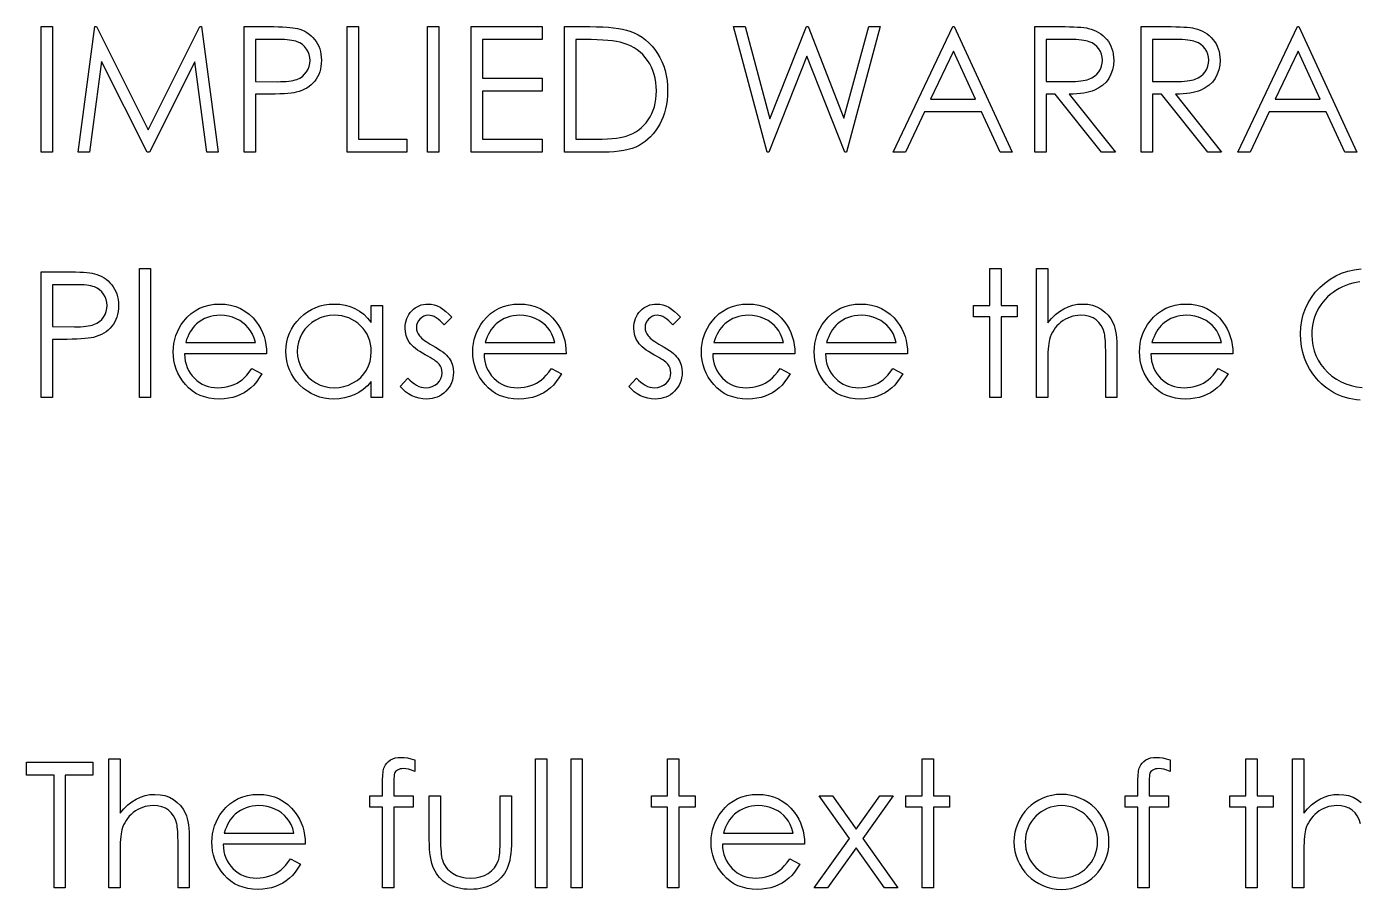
# Model space of a CAD drawing. Header units: millimetres. Extents: x -118 to 176, y -25 to 88.
# Drawn here: x -117.64 to -80.51, y 36.17 to 60.21 of the extents above; entities that cross this region are included whole.
import ezdxf

# ---------------------------------------------------------------- set-up
doc = ezdxf.new("R2010")
doc.units = ezdxf.units.MM

msp = doc.modelspace()

# ---------------------------------------------------------------- linework, layer by layer
at = {"color": 7, "linetype": 'Continuous', "flags": 128}
for points in [[(-117.237, 60.215), (-116.923, 60.215), (-116.923, 60.215), (-116.923, 56.715), (-116.923, 56.715), (-117.237, 56.715), (-117.237, 56.715), (-117.237, 60.215)], [(-116.205, 56.715), (-115.743, 60.215), (-115.743, 60.215), (-115.698, 60.215), (-115.698, 60.215), (-114.253, 57.343), (-114.253, 57.343), (-112.811, 60.215), (-112.811, 60.215), (-112.766, 60.215), (-112.766, 60.215), (-112.301, 56.715), (-112.301, 56.715), (-112.616, 56.715), (-112.616, 56.715), (-112.952, 59.233), (-112.952, 59.233), (-114.215, 56.715), (-114.215, 56.715), (-114.286, 56.715), (-114.286, 56.715), (-115.554, 59.239), (-115.554, 59.239), (-115.889, 56.715), (-115.889, 56.715), (-116.205, 56.715)], [(-111.583, 60.215), (-110.897, 60.215), (-110.897, 60.215), (-110.755, 60.214), (-110.625, 60.211), (-110.508, 60.207), (-110.402, 60.201), (-110.308, 60.194), (-110.226, 60.185), (-110.157, 60.175), (-110.099, 60.162), (-110.099, 60.162), (-110.027, 60.141), (-109.959, 60.115), (-109.893, 60.084), (-109.831, 60.048), (-109.773, 60.008), (-109.717, 59.962), (-109.665, 59.912), (-109.617, 59.856), (-109.573, 59.797), (-109.535, 59.734), (-109.503, 59.666), (-109.476, 59.596), (-109.456, 59.521), (-109.441, 59.443), (-109.432, 59.361), (-109.429, 59.276), (-109.429, 59.276), (-109.432, 59.189), (-109.441, 59.107), (-109.455, 59.029), (-109.475, 58.955), (-109.502, 58.884), (-109.534, 58.817), (-109.572, 58.754), (-109.615, 58.695), (-109.663, 58.641), (-109.717, 58.59), (-109.774, 58.544), (-109.836, 58.504), (-109.902, 58.468), (-109.973, 58.436), (-110.048, 58.41), (-110.127, 58.387), (-110.127, 58.387), (-110.193, 58.374), (-110.273, 58.362), (-110.364, 58.352), (-110.47, 58.345), (-110.587, 58.338), (-110.718, 58.333), (-110.862, 58.331), (-111.019, 58.33), (-111.019, 58.33), (-111.269, 58.33), (-111.269, 58.33), (-111.269, 56.715), (-111.269, 56.715), (-111.583, 56.715), (-111.583, 56.715), (-111.583, 60.215)], [(-108.711, 60.215), (-108.397, 60.215), (-108.397, 60.215), (-108.397, 57.074), (-108.397, 57.074), (-107.051, 57.074), (-107.051, 57.074), (-107.051, 56.715), (-107.051, 56.715), (-108.711, 56.715), (-108.711, 56.715), (-108.711, 60.215)], [(-106.468, 60.215), (-106.154, 60.215), (-106.154, 60.215), (-106.154, 56.715), (-106.154, 56.715), (-106.468, 56.715), (-106.468, 56.715), (-106.468, 60.215)], [(-105.256, 60.215), (-103.282, 60.215), (-103.282, 60.215), (-103.282, 59.856), (-103.282, 59.856), (-104.942, 59.856), (-104.942, 59.856), (-104.942, 58.779), (-104.942, 58.779), (-103.282, 58.779), (-103.282, 58.779), (-103.282, 58.42), (-103.282, 58.42), (-104.942, 58.42), (-104.942, 58.42), (-104.942, 57.074), (-104.942, 57.074), (-103.282, 57.074), (-103.282, 57.074), (-103.282, 56.715), (-103.282, 56.715), (-105.256, 56.715), (-105.256, 56.715), (-105.256, 60.215)], [(-102.654, 56.715), (-102.654, 60.215), (-102.654, 60.215), (-101.947, 60.215), (-101.947, 60.215), (-101.762, 60.212), (-101.591, 60.207), (-101.432, 60.197), (-101.286, 60.183), (-101.155, 60.165), (-101.035, 60.144), (-100.929, 60.118), (-100.836, 60.088), (-100.836, 60.088), (-100.716, 60.04), (-100.602, 59.983), (-100.495, 59.918), (-100.395, 59.845), (-100.301, 59.763), (-100.214, 59.674), (-100.134, 59.576), (-100.061, 59.47), (-99.996, 59.357), (-99.939, 59.239), (-99.891, 59.116), (-99.852, 58.988), (-99.821, 58.854), (-99.799, 58.714), (-99.786, 58.57), (-99.782, 58.42), (-99.782, 58.42), (-99.785, 58.291), (-99.796, 58.165), (-99.813, 58.044), (-99.837, 57.926), (-99.868, 57.812), (-99.907, 57.702), (-99.951, 57.597), (-100.003, 57.495), (-100.061, 57.398), (-100.122, 57.308), (-100.188, 57.224), (-100.257, 57.148), (-100.331, 57.077), (-100.409, 57.013), (-100.492, 56.956), (-100.578, 56.905), (-100.671, 56.86), (-100.772, 56.821), (-100.883, 56.789), (-101.002, 56.762), (-101.131, 56.741), (-101.268, 56.726), (-101.414, 56.717), (-101.569, 56.715), (-101.569, 56.715), (-102.654, 56.715)], [(-97.942, 60.215), (-97.617, 60.215), (-97.617, 60.215), (-96.932, 57.648), (-96.932, 57.648), (-95.914, 60.215), (-95.914, 60.215), (-95.868, 60.215), (-95.868, 60.215), (-94.868, 57.665), (-94.868, 57.665), (-94.18, 60.215), (-94.18, 60.215), (-93.859, 60.215), (-93.859, 60.215), (-94.802, 56.715), (-94.802, 56.715), (-94.847, 56.715), (-94.847, 56.715), (-95.9, 59.391), (-95.9, 59.391), (-96.966, 56.715), (-96.966, 56.715), (-97.011, 56.715), (-97.011, 56.715), (-97.942, 60.215)], [(-91.795, 60.215), (-90.179, 56.715), (-90.179, 56.715), (-90.521, 56.715), (-90.521, 56.715), (-91.038, 57.836), (-91.038, 57.836), (-92.625, 57.836), (-92.625, 57.836), (-93.157, 56.715), (-93.157, 56.715), (-93.5, 56.715), (-93.5, 56.715), (-91.839, 60.215), (-91.839, 60.215), (-91.795, 60.215)], [(-89.551, 60.215), (-88.851, 60.215), (-88.851, 60.215), (-88.71, 60.214), (-88.581, 60.212), (-88.465, 60.208), (-88.36, 60.203), (-88.267, 60.196), (-88.185, 60.188), (-88.115, 60.178), (-88.058, 60.167), (-88.058, 60.167), (-87.981, 60.147), (-87.908, 60.121), (-87.839, 60.09), (-87.774, 60.054), (-87.712, 60.013), (-87.654, 59.966), (-87.599, 59.915), (-87.549, 59.858), (-87.502, 59.798), (-87.462, 59.734), (-87.429, 59.666), (-87.401, 59.595), (-87.38, 59.521), (-87.364, 59.444), (-87.355, 59.363), (-87.352, 59.279), (-87.352, 59.279), (-87.361, 59.139), (-87.387, 59.009), (-87.43, 58.887), (-87.49, 58.773), (-87.567, 58.671), (-87.658, 58.582), (-87.765, 58.506), (-87.885, 58.444), (-87.952, 58.418), (-88.025, 58.394), (-88.105, 58.375), (-88.19, 58.359), (-88.282, 58.347), (-88.379, 58.338), (-88.483, 58.332), (-88.593, 58.33), (-88.593, 58.33), (-87.307, 56.715), (-87.307, 56.715), (-87.696, 56.715), (-87.696, 56.715), (-88.982, 58.33), (-88.982, 58.33), (-89.237, 58.33), (-89.237, 58.33), (-89.237, 56.715), (-89.237, 56.715), (-89.551, 56.715), (-89.551, 56.715), (-89.551, 60.215)], [(-86.589, 60.215), (-85.889, 60.215), (-85.889, 60.215), (-85.749, 60.214), (-85.62, 60.212), (-85.503, 60.208), (-85.398, 60.203), (-85.305, 60.196), (-85.224, 60.188), (-85.154, 60.178), (-85.096, 60.167), (-85.096, 60.167), (-85.02, 60.147), (-84.947, 60.121), (-84.877, 60.09), (-84.812, 60.054), (-84.75, 60.013), (-84.692, 59.966), (-84.638, 59.915), (-84.587, 59.858), (-84.541, 59.798), (-84.501, 59.734), (-84.467, 59.666), (-84.44, 59.595), (-84.418, 59.521), (-84.403, 59.444), (-84.394, 59.363), (-84.391, 59.279), (-84.391, 59.279), (-84.399, 59.139), (-84.425, 59.009), (-84.469, 58.887), (-84.529, 58.773), (-84.605, 58.671), (-84.696, 58.582), (-84.803, 58.506), (-84.924, 58.444), (-84.991, 58.418), (-85.064, 58.394), (-85.143, 58.375), (-85.229, 58.359), (-85.32, 58.347), (-85.418, 58.338), (-85.522, 58.332), (-85.632, 58.33), (-85.632, 58.33), (-84.346, 56.715), (-84.346, 56.715), (-84.734, 56.715), (-84.734, 56.715), (-86.02, 58.33), (-86.02, 58.33), (-86.275, 58.33), (-86.275, 58.33), (-86.275, 56.715), (-86.275, 56.715), (-86.589, 56.715), (-86.589, 56.715), (-86.589, 60.215)], [(-82.192, 60.215), (-80.577, 56.715), (-80.577, 56.715), (-80.918, 56.715), (-80.918, 56.715), (-81.435, 57.836), (-81.435, 57.836), (-83.022, 57.836), (-83.022, 57.836), (-83.554, 56.715), (-83.554, 56.715), (-83.897, 56.715), (-83.897, 56.715), (-82.237, 60.215), (-82.237, 60.215), (-82.192, 60.215)], [(-111.269, 59.856), (-111.269, 58.689), (-111.269, 58.689), (-110.656, 58.681), (-110.656, 58.681), (-110.566, 58.682), (-110.483, 58.685), (-110.406, 58.69), (-110.334, 58.697), (-110.27, 58.706), (-110.211, 58.717), (-110.159, 58.73), (-110.113, 58.745), (-110.031, 58.782), (-109.959, 58.829), (-109.896, 58.887), (-109.842, 58.953), (-109.799, 59.028), (-109.768, 59.105), (-109.75, 59.188), (-109.743, 59.274), (-109.743, 59.274), (-109.75, 59.358), (-109.768, 59.44), (-109.799, 59.517), (-109.842, 59.591), (-109.895, 59.657), (-109.956, 59.713), (-110.025, 59.76), (-110.102, 59.795), (-110.145, 59.809), (-110.195, 59.821), (-110.252, 59.832), (-110.314, 59.84), (-110.383, 59.847), (-110.458, 59.852), (-110.54, 59.855), (-110.629, 59.856), (-110.629, 59.856), (-111.269, 59.856)], [(-102.339, 57.074), (-101.938, 57.074), (-101.938, 57.074), (-101.765, 57.075), (-101.605, 57.079), (-101.459, 57.086), (-101.327, 57.096), (-101.209, 57.109), (-101.104, 57.123), (-101.014, 57.142), (-100.937, 57.163), (-100.937, 57.163), (-100.842, 57.198), (-100.751, 57.238), (-100.667, 57.286), (-100.587, 57.339), (-100.513, 57.4), (-100.444, 57.466), (-100.38, 57.538), (-100.321, 57.618), (-100.268, 57.702), (-100.223, 57.791), (-100.183, 57.885), (-100.152, 57.983), (-100.127, 58.086), (-100.11, 58.193), (-100.099, 58.305), (-100.096, 58.421), (-100.096, 58.421), (-100.099, 58.544), (-100.111, 58.662), (-100.13, 58.774), (-100.157, 58.883), (-100.191, 58.988), (-100.233, 59.087), (-100.282, 59.182), (-100.34, 59.273), (-100.404, 59.358), (-100.474, 59.436), (-100.549, 59.506), (-100.631, 59.571), (-100.718, 59.628), (-100.812, 59.678), (-100.912, 59.721), (-101.018, 59.757), (-101.018, 59.757), (-101.106, 59.781), (-101.207, 59.8), (-101.322, 59.817), (-101.45, 59.831), (-101.591, 59.842), (-101.745, 59.849), (-101.912, 59.854), (-102.093, 59.856), (-102.093, 59.856), (-102.339, 59.856), (-102.339, 59.856), (-102.339, 57.074)], [(-89.237, 59.856), (-89.237, 58.689), (-89.237, 58.689), (-88.596, 58.684), (-88.596, 58.684), (-88.506, 58.685), (-88.422, 58.688), (-88.344, 58.693), (-88.272, 58.7), (-88.206, 58.709), (-88.147, 58.72), (-88.093, 58.734), (-88.045, 58.749), (-87.961, 58.787), (-87.886, 58.834), (-87.821, 58.892), (-87.767, 58.958), (-87.722, 59.032), (-87.692, 59.11), (-87.673, 59.193), (-87.666, 59.279), (-87.666, 59.279), (-87.673, 59.363), (-87.692, 59.444), (-87.724, 59.52), (-87.768, 59.593), (-87.823, 59.659), (-87.885, 59.714), (-87.955, 59.76), (-88.034, 59.795), (-88.079, 59.809), (-88.13, 59.821), (-88.188, 59.832), (-88.252, 59.84), (-88.325, 59.847), (-88.403, 59.852), (-88.489, 59.855), (-88.581, 59.856), (-88.581, 59.856), (-89.237, 59.856)], [(-86.275, 59.856), (-86.275, 58.689), (-86.275, 58.689), (-85.635, 58.684), (-85.635, 58.684), (-85.545, 58.685), (-85.461, 58.688), (-85.383, 58.693), (-85.311, 58.7), (-85.245, 58.709), (-85.185, 58.72), (-85.131, 58.734), (-85.083, 58.749), (-84.999, 58.787), (-84.924, 58.834), (-84.86, 58.892), (-84.805, 58.958), (-84.761, 59.032), (-84.73, 59.11), (-84.711, 59.193), (-84.705, 59.279), (-84.705, 59.279), (-84.711, 59.363), (-84.73, 59.444), (-84.762, 59.52), (-84.806, 59.593), (-84.861, 59.659), (-84.924, 59.714), (-84.994, 59.76), (-85.072, 59.795), (-85.117, 59.809), (-85.168, 59.821), (-85.226, 59.832), (-85.291, 59.84), (-85.363, 59.847), (-85.442, 59.852), (-85.527, 59.855), (-85.619, 59.856), (-85.619, 59.856), (-86.275, 59.856)], [(-91.82, 59.532), (-92.454, 58.195), (-92.454, 58.195), (-91.204, 58.195), (-91.204, 58.195), (-91.821, 59.532)], [(-82.218, 59.532), (-82.852, 58.195), (-82.852, 58.195), (-81.601, 58.195), (-81.601, 58.195), (-82.218, 59.532)], [(-114.5, 53.471), (-114.186, 53.471), (-114.186, 53.471), (-114.186, 49.881), (-114.186, 49.881), (-114.5, 49.881), (-114.5, 49.881), (-114.5, 53.471)], [(-90.807, 53.471), (-90.493, 53.471), (-90.493, 53.471), (-90.493, 52.439), (-90.493, 52.439), (-90.045, 52.439), (-90.045, 52.439), (-90.045, 52.125), (-90.045, 52.125), (-90.493, 52.125), (-90.493, 52.125), (-90.493, 49.881), (-90.493, 49.881), (-90.807, 49.881), (-90.807, 49.881), (-90.807, 52.125), (-90.807, 52.125), (-91.256, 52.125), (-91.256, 52.125), (-91.256, 52.439), (-91.256, 52.439), (-90.807, 52.439), (-90.807, 52.439), (-90.807, 53.471)], [(-89.506, 53.471), (-89.192, 53.471), (-89.192, 53.471), (-89.192, 51.956), (-89.192, 51.956), (-89.088, 52.08), (-88.979, 52.187), (-88.865, 52.278), (-88.746, 52.352), (-88.622, 52.409), (-88.492, 52.451), (-88.358, 52.475), (-88.219, 52.484), (-88.219, 52.484), (-88.077, 52.475), (-87.944, 52.448), (-87.819, 52.402), (-87.703, 52.339), (-87.598, 52.261), (-87.507, 52.17), (-87.431, 52.067), (-87.37, 51.951), (-87.345, 51.886), (-87.323, 51.811), (-87.305, 51.729), (-87.289, 51.638), (-87.278, 51.538), (-87.27, 51.43), (-87.264, 51.313), (-87.263, 51.187), (-87.263, 51.187), (-87.263, 49.881), (-87.263, 49.881), (-87.577, 49.881), (-87.577, 49.881), (-87.577, 51.084), (-87.577, 51.084), (-87.577, 51.189), (-87.579, 51.284), (-87.582, 51.37), (-87.586, 51.448), (-87.591, 51.516), (-87.597, 51.575), (-87.605, 51.626), (-87.613, 51.666), (-87.613, 51.666), (-87.651, 51.784), (-87.701, 51.886), (-87.765, 51.973), (-87.841, 52.043), (-87.93, 52.099), (-88.032, 52.138), (-88.147, 52.162), (-88.274, 52.17), (-88.274, 52.17), (-88.35, 52.167), (-88.424, 52.158), (-88.496, 52.142), (-88.565, 52.121), (-88.633, 52.093), (-88.698, 52.06), (-88.762, 52.02), (-88.824, 51.975), (-88.882, 51.924), (-88.935, 51.872), (-88.982, 51.816), (-89.025, 51.757), (-89.062, 51.695), (-89.095, 51.631), (-89.122, 51.562), (-89.144, 51.492), (-89.144, 51.492), (-89.155, 51.441), (-89.165, 51.38), (-89.173, 51.309), (-89.18, 51.228), (-89.185, 51.138), (-89.189, 51.037), (-89.191, 50.927), (-89.192, 50.806), (-89.192, 50.806), (-89.192, 49.881), (-89.192, 49.881), (-89.506, 49.881), (-89.506, 49.881), (-89.506, 53.471)], [(-117.237, 53.381), (-116.55, 53.381), (-116.55, 53.381), (-116.409, 53.381), (-116.279, 53.378), (-116.161, 53.373), (-116.055, 53.368), (-115.962, 53.361), (-115.88, 53.352), (-115.811, 53.341), (-115.753, 53.329), (-115.753, 53.329), (-115.681, 53.308), (-115.612, 53.282), (-115.547, 53.251), (-115.485, 53.215), (-115.427, 53.174), (-115.371, 53.129), (-115.319, 53.078), (-115.271, 53.023), (-115.227, 52.963), (-115.189, 52.9), (-115.157, 52.833), (-115.13, 52.763), (-115.11, 52.688), (-115.095, 52.61), (-115.086, 52.528), (-115.083, 52.442), (-115.083, 52.442), (-115.086, 52.356), (-115.095, 52.274), (-115.109, 52.196), (-115.129, 52.121), (-115.156, 52.05), (-115.187, 51.984), (-115.225, 51.921), (-115.269, 51.862), (-115.317, 51.807), (-115.37, 51.757), (-115.428, 51.711), (-115.49, 51.67), (-115.556, 51.635), (-115.627, 51.603), (-115.702, 51.577), (-115.781, 51.554), (-115.781, 51.554), (-115.847, 51.541), (-115.926, 51.529), (-116.018, 51.519), (-116.123, 51.511), (-116.241, 51.505), (-116.372, 51.5), (-116.515, 51.497), (-116.672, 51.497), (-116.672, 51.497), (-116.923, 51.497), (-116.923, 51.497), (-116.923, 49.881), (-116.923, 49.881), (-117.237, 49.881), (-117.237, 49.881), (-117.237, 53.381)], [(-80.483, 49.801), (-80.589, 49.813), (-80.693, 49.83), (-80.794, 49.851), (-80.891, 49.878), (-80.986, 49.909), (-81.078, 49.944), (-81.167, 49.985), (-81.252, 50.031), (-81.335, 50.081), (-81.415, 50.136), (-81.492, 50.195), (-81.565, 50.26), (-81.636, 50.329), (-81.703, 50.404), (-81.703, 50.404), (-81.807, 50.536), (-81.898, 50.676), (-81.974, 50.821), (-82.036, 50.974), (-82.085, 51.133), (-82.119, 51.3), (-82.14, 51.472), (-82.147, 51.652), (-82.147, 51.652), (-82.139, 51.84), (-82.113, 52.021), (-82.071, 52.194), (-82.013, 52.36), (-81.937, 52.517), (-81.845, 52.668), (-81.736, 52.81), (-81.61, 52.946), (-81.471, 53.069), (-81.325, 53.176), (-81.169, 53.266), (-81.005, 53.34), (-80.833, 53.397), (-80.652, 53.438), (-80.462, 53.463)], [(-80.492, 53.099), (-80.594, 53.084), (-80.693, 53.062), (-80.791, 53.034), (-80.887, 53), (-80.98, 52.96), (-81.072, 52.914), (-81.16, 52.862), (-81.243, 52.806), (-81.321, 52.745), (-81.393, 52.681), (-81.461, 52.612), (-81.524, 52.539), (-81.581, 52.461), (-81.634, 52.38), (-81.681, 52.295), (-81.721, 52.208), (-81.755, 52.118), (-81.783, 52.025), (-81.805, 51.929), (-81.82, 51.832), (-81.83, 51.731), (-81.833, 51.628), (-81.833, 51.628), (-81.826, 51.473), (-81.805, 51.325), (-81.771, 51.183), (-81.722, 51.049), (-81.659, 50.92), (-81.582, 50.798), (-81.492, 50.682), (-81.387, 50.573), (-81.272, 50.474), (-81.149, 50.388), (-81.02, 50.316), (-80.883, 50.256), (-80.739, 50.21), (-80.587, 50.177), (-80.428, 50.157)], [(-116.923, 53.022), (-116.923, 51.856), (-116.923, 51.856), (-116.31, 51.848), (-116.31, 51.848), (-116.22, 51.849), (-116.137, 51.852), (-116.06, 51.857), (-115.988, 51.864), (-115.924, 51.873), (-115.865, 51.884), (-115.813, 51.897), (-115.767, 51.912), (-115.685, 51.949), (-115.612, 51.996), (-115.55, 52.053), (-115.496, 52.12), (-115.453, 52.194), (-115.422, 52.272), (-115.403, 52.355), (-115.397, 52.441), (-115.397, 52.441), (-115.403, 52.525), (-115.422, 52.606), (-115.453, 52.684), (-115.496, 52.757), (-115.549, 52.824), (-115.61, 52.88), (-115.679, 52.926), (-115.755, 52.961), (-115.799, 52.975), (-115.849, 52.988), (-115.905, 52.998), (-115.968, 53.007), (-116.037, 53.014), (-116.112, 53.019), (-116.194, 53.022), (-116.283, 53.022), (-116.283, 53.022), (-116.923, 53.022)], [(-111.368, 50.689), (-111.089, 50.542), (-111.089, 50.542), (-111.158, 50.425), (-111.232, 50.32), (-111.31, 50.226), (-111.394, 50.145), (-111.483, 50.074), (-111.577, 50.012), (-111.678, 49.959), (-111.783, 49.915), (-111.894, 49.881), (-112.013, 49.856), (-112.138, 49.841), (-112.271, 49.836), (-112.271, 49.836), (-112.418, 49.843), (-112.557, 49.862), (-112.687, 49.893), (-112.81, 49.937), (-112.924, 49.994), (-113.029, 50.063), (-113.128, 50.146), (-113.217, 50.24), (-113.297, 50.343), (-113.366, 50.448), (-113.424, 50.558), (-113.472, 50.671), (-113.51, 50.786), (-113.536, 50.905), (-113.552, 51.028), (-113.557, 51.153), (-113.557, 51.153), (-113.552, 51.271), (-113.539, 51.386), (-113.516, 51.497), (-113.484, 51.606), (-113.442, 51.711), (-113.392, 51.813), (-113.332, 51.912), (-113.263, 52.007), (-113.263, 52.007), (-113.165, 52.118), (-113.06, 52.216), (-112.947, 52.297), (-112.826, 52.365), (-112.697, 52.416), (-112.56, 52.454), (-112.416, 52.476), (-112.263, 52.484), (-112.263, 52.484), (-112.106, 52.476), (-111.957, 52.452), (-111.816, 52.413), (-111.683, 52.358), (-111.558, 52.287), (-111.442, 52.201), (-111.333, 52.098), (-111.233, 51.98), (-111.233, 51.98), (-111.169, 51.889), (-111.113, 51.792), (-111.066, 51.689), (-111.027, 51.581), (-110.996, 51.467), (-110.974, 51.348), (-110.96, 51.223), (-110.955, 51.093), (-110.955, 51.093), (-113.243, 51.093), (-113.243, 51.093), (-113.237, 50.992), (-113.223, 50.895), (-113.201, 50.803), (-113.17, 50.716), (-113.132, 50.634), (-113.086, 50.556), (-113.031, 50.483), (-112.968, 50.415), (-112.9, 50.353), (-112.828, 50.299), (-112.751, 50.253), (-112.67, 50.216), (-112.586, 50.188), (-112.498, 50.167), (-112.406, 50.155), (-112.31, 50.15), (-112.31, 50.15), (-112.216, 50.154), (-112.124, 50.165), (-112.033, 50.184), (-111.943, 50.21), (-111.857, 50.242), (-111.778, 50.28), (-111.706, 50.322), (-111.64, 50.369), (-111.576, 50.426), (-111.509, 50.499), (-111.44, 50.586), (-111.368, 50.689)], [(-107.724, 52.439), (-107.724, 49.881), (-107.724, 49.881), (-108.038, 49.881), (-108.038, 49.881), (-108.038, 50.324), (-108.038, 50.324), (-108.147, 50.206), (-108.261, 50.105), (-108.383, 50.021), (-108.511, 49.953), (-108.645, 49.902), (-108.784, 49.866), (-108.931, 49.843), (-109.083, 49.836), (-109.083, 49.836), (-109.218, 49.843), (-109.349, 49.861), (-109.474, 49.891), (-109.595, 49.933), (-109.71, 49.988), (-109.82, 50.054), (-109.926, 50.133), (-110.026, 50.224), (-110.118, 50.324), (-110.197, 50.428), (-110.264, 50.538), (-110.319, 50.654), (-110.362, 50.774), (-110.392, 50.9), (-110.41, 51.031), (-110.416, 51.167), (-110.416, 51.167), (-110.41, 51.3), (-110.392, 51.429), (-110.361, 51.553), (-110.318, 51.672), (-110.262, 51.785), (-110.195, 51.894), (-110.115, 51.999), (-110.022, 52.097), (-109.921, 52.188), (-109.815, 52.266), (-109.704, 52.333), (-109.588, 52.387), (-109.466, 52.43), (-109.34, 52.46), (-109.209, 52.477), (-109.073, 52.484), (-109.073, 52.484), (-108.917, 52.476), (-108.768, 52.453), (-108.627, 52.414), (-108.494, 52.36), (-108.368, 52.289), (-108.25, 52.199), (-108.141, 52.092), (-108.038, 51.966), (-108.038, 51.966), (-108.038, 52.439), (-108.038, 52.439), (-107.724, 52.439)], [(-105.795, 52.12), (-106.008, 51.9), (-106.008, 51.9), (-106.064, 51.964), (-106.12, 52.018), (-106.176, 52.064), (-106.231, 52.102), (-106.286, 52.132), (-106.341, 52.153), (-106.395, 52.165), (-106.449, 52.17), (-106.449, 52.17), (-106.515, 52.163), (-106.576, 52.144), (-106.633, 52.111), (-106.684, 52.066), (-106.727, 52.012), (-106.757, 51.954), (-106.775, 51.892), (-106.782, 51.825), (-106.782, 51.825), (-106.776, 51.765), (-106.76, 51.707), (-106.733, 51.649), (-106.695, 51.593), (-106.695, 51.593), (-106.67, 51.565), (-106.639, 51.535), (-106.603, 51.504), (-106.56, 51.471), (-106.511, 51.438), (-106.456, 51.403), (-106.396, 51.367), (-106.33, 51.33), (-106.33, 51.33), (-106.248, 51.283), (-106.174, 51.238), (-106.106, 51.192), (-106.045, 51.147), (-105.991, 51.103), (-105.943, 51.058), (-105.903, 51.014), (-105.869, 50.971), (-105.869, 50.971), (-105.817, 50.88), (-105.779, 50.784), (-105.757, 50.683), (-105.75, 50.575), (-105.75, 50.575), (-105.753, 50.5), (-105.763, 50.427), (-105.78, 50.357), (-105.803, 50.29), (-105.834, 50.225), (-105.87, 50.164), (-105.914, 50.106), (-105.964, 50.051), (-106.02, 50), (-106.078, 49.957), (-106.14, 49.92), (-106.205, 49.89), (-106.273, 49.866), (-106.346, 49.85), (-106.421, 49.84), (-106.499, 49.836), (-106.499, 49.836), (-106.605, 49.842), (-106.708, 49.859), (-106.809, 49.888), (-106.908, 49.928), (-107.001, 49.979), (-107.086, 50.038), (-107.162, 50.106), (-107.23, 50.183), (-107.23, 50.183), (-107.022, 50.42), (-107.022, 50.42), (-106.962, 50.357), (-106.901, 50.302), (-106.839, 50.256), (-106.776, 50.218), (-106.712, 50.188), (-106.647, 50.167), (-106.582, 50.155), (-106.515, 50.15), (-106.515, 50.15), (-106.425, 50.158), (-106.341, 50.181), (-106.265, 50.219), (-106.196, 50.273), (-106.138, 50.337), (-106.097, 50.407), (-106.072, 50.481), (-106.064, 50.562), (-106.064, 50.562), (-106.069, 50.629), (-106.086, 50.692), (-106.112, 50.751), (-106.15, 50.806), (-106.15, 50.806), (-106.175, 50.833), (-106.206, 50.861), (-106.245, 50.892), (-106.29, 50.924), (-106.341, 50.958), (-106.4, 50.993), (-106.466, 51.03), (-106.538, 51.07), (-106.538, 51.07), (-106.616, 51.114), (-106.687, 51.158), (-106.752, 51.202), (-106.81, 51.246), (-106.862, 51.289), (-106.907, 51.333), (-106.947, 51.376), (-106.979, 51.419), (-106.979, 51.419), (-107.03, 51.508), (-107.066, 51.604), (-107.089, 51.705), (-107.096, 51.813), (-107.096, 51.813), (-107.093, 51.884), (-107.085, 51.951), (-107.07, 52.015), (-107.05, 52.077), (-107.024, 52.135), (-106.993, 52.191), (-106.956, 52.243), (-106.913, 52.292), (-106.865, 52.337), (-106.815, 52.376), (-106.761, 52.409), (-106.705, 52.436), (-106.646, 52.457), (-106.583, 52.472), (-106.518, 52.481), (-106.449, 52.484), (-106.449, 52.484), (-106.368, 52.478), (-106.287, 52.461), (-106.205, 52.433), (-106.123, 52.393), (-106.041, 52.341), (-105.959, 52.279), (-105.877, 52.205), (-105.795, 52.12)], [(-103.022, 50.689), (-102.743, 50.542), (-102.743, 50.542), (-102.812, 50.425), (-102.886, 50.32), (-102.964, 50.226), (-103.048, 50.145), (-103.137, 50.074), (-103.231, 50.012), (-103.332, 49.959), (-103.437, 49.915), (-103.548, 49.881), (-103.667, 49.856), (-103.792, 49.841), (-103.925, 49.836), (-103.925, 49.836), (-104.072, 49.843), (-104.211, 49.862), (-104.341, 49.893), (-104.464, 49.937), (-104.577, 49.994), (-104.683, 50.063), (-104.781, 50.146), (-104.87, 50.24), (-104.95, 50.343), (-105.02, 50.448), (-105.078, 50.558), (-105.126, 50.671), (-105.164, 50.786), (-105.19, 50.905), (-105.206, 51.028), (-105.211, 51.153), (-105.211, 51.153), (-105.206, 51.271), (-105.193, 51.386), (-105.17, 51.497), (-105.138, 51.606), (-105.096, 51.711), (-105.046, 51.813), (-104.985, 51.912), (-104.917, 52.007), (-104.917, 52.007), (-104.819, 52.118), (-104.714, 52.216), (-104.601, 52.297), (-104.48, 52.365), (-104.351, 52.416), (-104.214, 52.454), (-104.07, 52.476), (-103.917, 52.484), (-103.917, 52.484), (-103.76, 52.476), (-103.611, 52.452), (-103.47, 52.413), (-103.337, 52.358), (-103.212, 52.287), (-103.096, 52.201), (-102.987, 52.098), (-102.887, 51.98), (-102.887, 51.98), (-102.823, 51.889), (-102.767, 51.792), (-102.719, 51.689), (-102.681, 51.581), (-102.65, 51.467), (-102.628, 51.348), (-102.614, 51.223), (-102.609, 51.093), (-102.609, 51.093), (-104.897, 51.093), (-104.897, 51.093), (-104.891, 50.992), (-104.877, 50.895), (-104.854, 50.803), (-104.824, 50.716), (-104.786, 50.634), (-104.739, 50.556), (-104.685, 50.483), (-104.622, 50.415), (-104.554, 50.353), (-104.481, 50.299), (-104.405, 50.253), (-104.324, 50.216), (-104.24, 50.188), (-104.152, 50.167), (-104.06, 50.155), (-103.964, 50.15), (-103.964, 50.15), (-103.87, 50.154), (-103.778, 50.165), (-103.687, 50.184), (-103.597, 50.21), (-103.511, 50.242), (-103.432, 50.28), (-103.36, 50.322), (-103.294, 50.369), (-103.23, 50.426), (-103.163, 50.499), (-103.094, 50.586), (-103.022, 50.689)], [(-99.423, 52.12), (-99.636, 51.9), (-99.636, 51.9), (-99.692, 51.964), (-99.748, 52.018), (-99.804, 52.064), (-99.859, 52.102), (-99.914, 52.132), (-99.969, 52.153), (-100.024, 52.165), (-100.078, 52.17), (-100.078, 52.17), (-100.144, 52.163), (-100.205, 52.144), (-100.261, 52.111), (-100.312, 52.066), (-100.355, 52.012), (-100.385, 51.954), (-100.404, 51.892), (-100.41, 51.825), (-100.41, 51.825), (-100.404, 51.765), (-100.388, 51.707), (-100.361, 51.649), (-100.323, 51.593), (-100.323, 51.593), (-100.298, 51.565), (-100.268, 51.535), (-100.231, 51.504), (-100.188, 51.471), (-100.139, 51.438), (-100.085, 51.403), (-100.024, 51.367), (-99.958, 51.33), (-99.958, 51.33), (-99.876, 51.283), (-99.802, 51.238), (-99.734, 51.192), (-99.673, 51.147), (-99.619, 51.103), (-99.571, 51.058), (-99.531, 51.014), (-99.497, 50.971), (-99.497, 50.971), (-99.445, 50.88), (-99.407, 50.784), (-99.386, 50.683), (-99.378, 50.575), (-99.378, 50.575), (-99.381, 50.5), (-99.391, 50.427), (-99.408, 50.357), (-99.431, 50.29), (-99.462, 50.225), (-99.498, 50.164), (-99.542, 50.106), (-99.592, 50.051), (-99.648, 50), (-99.706, 49.957), (-99.768, 49.92), (-99.833, 49.89), (-99.902, 49.866), (-99.974, 49.85), (-100.049, 49.84), (-100.127, 49.836), (-100.127, 49.836), (-100.233, 49.842), (-100.336, 49.859), (-100.437, 49.888), (-100.536, 49.928), (-100.629, 49.979), (-100.714, 50.038), (-100.791, 50.106), (-100.859, 50.183), (-100.859, 50.183), (-100.65, 50.42), (-100.65, 50.42), (-100.59, 50.357), (-100.529, 50.302), (-100.467, 50.256), (-100.404, 50.218), (-100.341, 50.188), (-100.275, 50.167), (-100.21, 50.155), (-100.144, 50.15), (-100.144, 50.15), (-100.053, 50.158), (-99.97, 50.181), (-99.893, 50.219), (-99.824, 50.273), (-99.766, 50.337), (-99.725, 50.407), (-99.7, 50.481), (-99.692, 50.562), (-99.692, 50.562), (-99.698, 50.629), (-99.714, 50.692), (-99.74, 50.751), (-99.778, 50.806), (-99.778, 50.806), (-99.803, 50.833), (-99.834, 50.861), (-99.873, 50.892), (-99.918, 50.924), (-99.97, 50.958), (-100.029, 50.993), (-100.094, 51.03), (-100.166, 51.07), (-100.166, 51.07), (-100.244, 51.114), (-100.315, 51.158), (-100.38, 51.202), (-100.439, 51.246), (-100.491, 51.289), (-100.535, 51.333), (-100.575, 51.376), (-100.607, 51.419), (-100.607, 51.419), (-100.658, 51.508), (-100.695, 51.604), (-100.717, 51.705), (-100.724, 51.813), (-100.724, 51.813), (-100.721, 51.884), (-100.713, 51.951), (-100.698, 52.015), (-100.678, 52.077), (-100.653, 52.135), (-100.621, 52.191), (-100.584, 52.243), (-100.541, 52.292), (-100.493, 52.337), (-100.443, 52.376), (-100.39, 52.409), (-100.334, 52.436), (-100.274, 52.457), (-100.212, 52.472), (-100.146, 52.481), (-100.078, 52.484), (-100.078, 52.484), (-99.996, 52.478), (-99.915, 52.461), (-99.833, 52.433), (-99.751, 52.393), (-99.67, 52.341), (-99.588, 52.279), (-99.505, 52.205), (-99.423, 52.12)], [(-96.65, 50.689), (-96.371, 50.542), (-96.371, 50.542), (-96.44, 50.425), (-96.514, 50.32), (-96.592, 50.226), (-96.676, 50.145), (-96.766, 50.074), (-96.859, 50.012), (-96.96, 49.959), (-97.065, 49.915), (-97.176, 49.881), (-97.295, 49.856), (-97.42, 49.841), (-97.553, 49.836), (-97.553, 49.836), (-97.7, 49.843), (-97.839, 49.862), (-97.969, 49.893), (-98.092, 49.937), (-98.206, 49.994), (-98.311, 50.063), (-98.41, 50.146), (-98.499, 50.24), (-98.579, 50.343), (-98.648, 50.448), (-98.706, 50.558), (-98.754, 50.671), (-98.792, 50.786), (-98.818, 50.905), (-98.834, 51.028), (-98.839, 51.153), (-98.839, 51.153), (-98.835, 51.271), (-98.821, 51.386), (-98.798, 51.497), (-98.766, 51.606), (-98.724, 51.711), (-98.674, 51.813), (-98.614, 51.912), (-98.545, 52.007), (-98.545, 52.007), (-98.448, 52.118), (-98.342, 52.216), (-98.229, 52.297), (-98.108, 52.365), (-97.979, 52.416), (-97.842, 52.454), (-97.698, 52.476), (-97.545, 52.484), (-97.545, 52.484), (-97.388, 52.476), (-97.239, 52.452), (-97.098, 52.413), (-96.965, 52.358), (-96.841, 52.287), (-96.724, 52.201), (-96.615, 52.098), (-96.515, 51.98), (-96.515, 51.98), (-96.451, 51.889), (-96.395, 51.792), (-96.348, 51.689), (-96.309, 51.581), (-96.278, 51.467), (-96.256, 51.348), (-96.242, 51.223), (-96.237, 51.093), (-96.237, 51.093), (-98.525, 51.093), (-98.525, 51.093), (-98.519, 50.992), (-98.505, 50.895), (-98.483, 50.803), (-98.452, 50.716), (-98.414, 50.634), (-98.368, 50.556), (-98.313, 50.483), (-98.25, 50.415), (-98.182, 50.353), (-98.11, 50.299), (-98.033, 50.253), (-97.953, 50.216), (-97.868, 50.188), (-97.78, 50.167), (-97.688, 50.155), (-97.592, 50.15), (-97.592, 50.15), (-97.498, 50.154), (-97.406, 50.165), (-97.315, 50.184), (-97.225, 50.21), (-97.139, 50.242), (-97.06, 50.28), (-96.988, 50.322), (-96.922, 50.369), (-96.858, 50.426), (-96.791, 50.499), (-96.722, 50.586), (-96.651, 50.689)], [(-93.509, 50.689), (-93.23, 50.542), (-93.23, 50.542), (-93.299, 50.425), (-93.373, 50.32), (-93.451, 50.226), (-93.535, 50.145), (-93.624, 50.074), (-93.718, 50.012), (-93.819, 49.959), (-93.924, 49.915), (-94.035, 49.881), (-94.154, 49.856), (-94.279, 49.841), (-94.412, 49.836), (-94.412, 49.836), (-94.559, 49.843), (-94.698, 49.862), (-94.828, 49.893), (-94.951, 49.937), (-95.065, 49.994), (-95.17, 50.063), (-95.269, 50.146), (-95.358, 50.24), (-95.438, 50.343), (-95.507, 50.448), (-95.565, 50.558), (-95.613, 50.671), (-95.651, 50.786), (-95.677, 50.905), (-95.693, 51.028), (-95.698, 51.153), (-95.698, 51.153), (-95.694, 51.271), (-95.68, 51.386), (-95.657, 51.497), (-95.625, 51.606), (-95.583, 51.711), (-95.533, 51.813), (-95.473, 51.912), (-95.404, 52.007), (-95.404, 52.007), (-95.306, 52.118), (-95.201, 52.216), (-95.088, 52.297), (-94.967, 52.365), (-94.838, 52.416), (-94.701, 52.454), (-94.557, 52.476), (-94.404, 52.484), (-94.404, 52.484), (-94.247, 52.476), (-94.098, 52.452), (-93.957, 52.413), (-93.824, 52.358), (-93.7, 52.287), (-93.583, 52.201), (-93.474, 52.098), (-93.374, 51.98), (-93.374, 51.98), (-93.31, 51.889), (-93.254, 51.792), (-93.207, 51.689), (-93.168, 51.581), (-93.137, 51.467), (-93.115, 51.348), (-93.101, 51.223), (-93.096, 51.093), (-93.096, 51.093), (-95.384, 51.093), (-95.384, 51.093), (-95.378, 50.992), (-95.364, 50.895), (-95.342, 50.803), (-95.311, 50.716), (-95.273, 50.634), (-95.227, 50.556), (-95.172, 50.483), (-95.109, 50.415), (-95.041, 50.353), (-94.969, 50.299), (-94.892, 50.253), (-94.811, 50.216), (-94.727, 50.188), (-94.639, 50.167), (-94.547, 50.155), (-94.451, 50.15), (-94.451, 50.15), (-94.357, 50.154), (-94.265, 50.165), (-94.174, 50.184), (-94.084, 50.21), (-93.998, 50.242), (-93.919, 50.28), (-93.847, 50.322), (-93.781, 50.369), (-93.717, 50.426), (-93.65, 50.499), (-93.581, 50.586), (-93.51, 50.689)], [(-84.445, 50.689), (-84.166, 50.542), (-84.166, 50.542), (-84.235, 50.425), (-84.309, 50.32), (-84.387, 50.226), (-84.471, 50.145), (-84.56, 50.074), (-84.654, 50.012), (-84.755, 49.959), (-84.86, 49.915), (-84.971, 49.881), (-85.09, 49.856), (-85.215, 49.841), (-85.348, 49.836), (-85.348, 49.836), (-85.495, 49.843), (-85.634, 49.862), (-85.764, 49.893), (-85.887, 49.937), (-86, 49.994), (-86.106, 50.063), (-86.205, 50.146), (-86.294, 50.24), (-86.373, 50.343), (-86.443, 50.448), (-86.501, 50.558), (-86.549, 50.671), (-86.587, 50.786), (-86.613, 50.905), (-86.629, 51.028), (-86.634, 51.153), (-86.634, 51.153), (-86.629, 51.271), (-86.616, 51.386), (-86.593, 51.497), (-86.561, 51.606), (-86.519, 51.711), (-86.469, 51.813), (-86.409, 51.912), (-86.34, 52.007), (-86.34, 52.007), (-86.242, 52.118), (-86.137, 52.216), (-86.024, 52.297), (-85.903, 52.365), (-85.774, 52.416), (-85.637, 52.454), (-85.493, 52.476), (-85.34, 52.484), (-85.34, 52.484), (-85.183, 52.476), (-85.034, 52.452), (-84.893, 52.413), (-84.76, 52.358), (-84.635, 52.287), (-84.519, 52.201), (-84.41, 52.098), (-84.31, 51.98), (-84.31, 51.98), (-84.246, 51.889), (-84.19, 51.792), (-84.143, 51.689), (-84.104, 51.581), (-84.073, 51.467), (-84.051, 51.348), (-84.037, 51.223), (-84.032, 51.093), (-84.032, 51.093), (-86.32, 51.093), (-86.32, 51.093), (-86.314, 50.992), (-86.3, 50.895), (-86.277, 50.803), (-86.247, 50.716), (-86.209, 50.634), (-86.162, 50.556), (-86.108, 50.483), (-86.045, 50.415), (-85.977, 50.353), (-85.904, 50.299), (-85.828, 50.253), (-85.747, 50.216), (-85.663, 50.188), (-85.575, 50.167), (-85.483, 50.155), (-85.387, 50.15), (-85.387, 50.15), (-85.293, 50.154), (-85.201, 50.165), (-85.11, 50.184), (-85.02, 50.21), (-84.934, 50.242), (-84.855, 50.28), (-84.783, 50.322), (-84.717, 50.369), (-84.653, 50.426), (-84.586, 50.499), (-84.517, 50.586), (-84.445, 50.689)], [(-111.269, 51.407), (-111.306, 51.531), (-111.352, 51.642), (-111.404, 51.739), (-111.465, 51.823), (-111.533, 51.898), (-111.613, 51.964), (-111.703, 52.023), (-111.803, 52.074), (-111.91, 52.116), (-112.02, 52.146), (-112.132, 52.164), (-112.247, 52.17), (-112.247, 52.17), (-112.341, 52.166), (-112.432, 52.155), (-112.52, 52.136), (-112.603, 52.11), (-112.684, 52.076), (-112.762, 52.035), (-112.835, 51.986), (-112.906, 51.93), (-112.906, 51.93), (-112.955, 51.884), (-113.001, 51.832), (-113.043, 51.775), (-113.083, 51.713), (-113.119, 51.644), (-113.153, 51.57), (-113.183, 51.492), (-113.21, 51.407), (-113.21, 51.407), (-111.269, 51.407)], [(-109.069, 52.17), (-109.206, 52.161), (-109.338, 52.137), (-109.464, 52.095), (-109.586, 52.038), (-109.698, 51.966), (-109.798, 51.879), (-109.886, 51.781), (-109.963, 51.668), (-110.024, 51.547), (-110.067, 51.422), (-110.094, 51.295), (-110.102, 51.164), (-110.102, 51.164), (-110.093, 51.033), (-110.067, 50.906), (-110.023, 50.781), (-109.961, 50.659), (-109.884, 50.545), (-109.796, 50.445), (-109.695, 50.358), (-109.582, 50.284), (-109.461, 50.225), (-109.335, 50.184), (-109.206, 50.159), (-109.072, 50.15), (-109.072, 50.15), (-108.936, 50.159), (-108.803, 50.183), (-108.675, 50.225), (-108.55, 50.283), (-108.434, 50.355), (-108.332, 50.439), (-108.245, 50.535), (-108.171, 50.643), (-108.113, 50.76), (-108.071, 50.885), (-108.047, 51.016), (-108.038, 51.154), (-108.038, 51.154), (-108.043, 51.26), (-108.057, 51.362), (-108.08, 51.459), (-108.112, 51.552), (-108.155, 51.64), (-108.206, 51.724), (-108.266, 51.804), (-108.336, 51.879), (-108.413, 51.947), (-108.493, 52.006), (-108.579, 52.056), (-108.668, 52.097), (-108.762, 52.129), (-108.86, 52.151), (-108.962, 52.165), (-109.069, 52.17)], [(-102.923, 51.407), (-102.96, 51.531), (-103.006, 51.642), (-103.058, 51.739), (-103.118, 51.823), (-103.187, 51.898), (-103.267, 51.964), (-103.357, 52.023), (-103.457, 52.074), (-103.564, 52.116), (-103.674, 52.146), (-103.786, 52.164), (-103.901, 52.17), (-103.901, 52.17), (-103.995, 52.166), (-104.086, 52.155), (-104.174, 52.136), (-104.257, 52.11), (-104.338, 52.076), (-104.415, 52.035), (-104.489, 51.986), (-104.56, 51.93), (-104.56, 51.93), (-104.609, 51.884), (-104.655, 51.832), (-104.697, 51.775), (-104.737, 51.713), (-104.773, 51.644), (-104.807, 51.57), (-104.837, 51.492), (-104.864, 51.407), (-104.864, 51.407), (-102.923, 51.407)], [(-96.551, 51.407), (-96.588, 51.531), (-96.634, 51.642), (-96.686, 51.739), (-96.747, 51.823), (-96.815, 51.898), (-96.895, 51.964), (-96.985, 52.023), (-97.085, 52.074), (-97.192, 52.116), (-97.302, 52.146), (-97.414, 52.164), (-97.529, 52.17), (-97.529, 52.17), (-97.623, 52.166), (-97.714, 52.155), (-97.802, 52.136), (-97.885, 52.11), (-97.967, 52.076), (-98.044, 52.035), (-98.117, 51.986), (-98.188, 51.93), (-98.188, 51.93), (-98.237, 51.884), (-98.283, 51.832), (-98.326, 51.775), (-98.365, 51.713), (-98.401, 51.644), (-98.435, 51.57), (-98.465, 51.492), (-98.492, 51.407), (-98.492, 51.407), (-96.551, 51.407)], [(-93.41, 51.407), (-93.447, 51.531), (-93.493, 51.642), (-93.545, 51.739), (-93.606, 51.823), (-93.674, 51.898), (-93.754, 51.964), (-93.844, 52.023), (-93.944, 52.074), (-94.051, 52.116), (-94.161, 52.146), (-94.273, 52.164), (-94.388, 52.17), (-94.388, 52.17), (-94.482, 52.166), (-94.573, 52.155), (-94.661, 52.136), (-94.744, 52.11), (-94.826, 52.076), (-94.903, 52.035), (-94.976, 51.986), (-95.047, 51.93), (-95.047, 51.93), (-95.096, 51.884), (-95.142, 51.832), (-95.184, 51.775), (-95.224, 51.713), (-95.26, 51.644), (-95.294, 51.57), (-95.324, 51.492), (-95.351, 51.407), (-95.351, 51.407), (-93.41, 51.407)], [(-84.346, 51.407), (-84.383, 51.531), (-84.429, 51.642), (-84.481, 51.739), (-84.541, 51.823), (-84.61, 51.898), (-84.69, 51.964), (-84.78, 52.023), (-84.88, 52.074), (-84.987, 52.116), (-85.097, 52.146), (-85.209, 52.164), (-85.324, 52.17), (-85.324, 52.17), (-85.418, 52.166), (-85.509, 52.155), (-85.597, 52.136), (-85.68, 52.11), (-85.761, 52.076), (-85.839, 52.035), (-85.912, 51.986), (-85.983, 51.93), (-85.983, 51.93), (-86.032, 51.884), (-86.078, 51.832), (-86.12, 51.775), (-86.16, 51.713), (-86.196, 51.644), (-86.23, 51.57), (-86.26, 51.492), (-86.287, 51.407), (-86.287, 51.407), (-84.346, 51.407)], [(-115.352, 39.804), (-115.038, 39.804), (-115.038, 39.804), (-115.038, 38.289), (-115.038, 38.289), (-114.934, 38.413), (-114.825, 38.521), (-114.711, 38.612), (-114.592, 38.685), (-114.468, 38.743), (-114.338, 38.784), (-114.205, 38.809), (-114.065, 38.817), (-114.065, 38.817), (-113.923, 38.808), (-113.79, 38.781), (-113.665, 38.736), (-113.549, 38.673), (-113.444, 38.594), (-113.353, 38.504), (-113.277, 38.4), (-113.216, 38.284), (-113.191, 38.219), (-113.169, 38.145), (-113.151, 38.063), (-113.135, 37.972), (-113.124, 37.871), (-113.116, 37.763), (-113.11, 37.646), (-113.109, 37.521), (-113.109, 37.521), (-113.109, 36.215), (-113.109, 36.215), (-113.423, 36.215), (-113.423, 36.215), (-113.423, 37.418), (-113.423, 37.418), (-113.423, 37.522), (-113.425, 37.617), (-113.428, 37.704), (-113.432, 37.782), (-113.437, 37.85), (-113.443, 37.908), (-113.451, 37.959), (-113.459, 38), (-113.459, 38), (-113.497, 38.117), (-113.548, 38.22), (-113.611, 38.306), (-113.687, 38.377), (-113.776, 38.432), (-113.878, 38.471), (-113.993, 38.495), (-114.12, 38.503), (-114.12, 38.503), (-114.196, 38.5), (-114.27, 38.491), (-114.342, 38.476), (-114.411, 38.455), (-114.479, 38.427), (-114.545, 38.394), (-114.608, 38.354), (-114.67, 38.308), (-114.728, 38.258), (-114.781, 38.205), (-114.829, 38.149), (-114.871, 38.09), (-114.908, 38.028), (-114.941, 37.964), (-114.968, 37.896), (-114.99, 37.826), (-114.99, 37.826), (-115.001, 37.775), (-115.011, 37.714), (-115.019, 37.643), (-115.026, 37.561), (-115.031, 37.471), (-115.035, 37.37), (-115.037, 37.26), (-115.038, 37.139), (-115.038, 37.139), (-115.038, 36.215), (-115.038, 36.215), (-115.352, 36.215), (-115.352, 36.215), (-115.352, 39.804)], [(-106.827, 39.783), (-106.827, 39.457), (-106.827, 39.457), (-106.916, 39.491), (-106.999, 39.515), (-107.076, 39.53), (-107.145, 39.535), (-107.145, 39.535), (-107.192, 39.532), (-107.235, 39.525), (-107.274, 39.513), (-107.309, 39.495), (-107.338, 39.474), (-107.362, 39.452), (-107.38, 39.428), (-107.391, 39.403), (-107.395, 39.388), (-107.398, 39.367), (-107.402, 39.34), (-107.404, 39.309), (-107.406, 39.271), (-107.406, 39.229), (-107.408, 39.18), (-107.408, 39.127), (-107.408, 39.127), (-107.408, 38.772), (-107.408, 38.772), (-106.871, 38.772), (-106.871, 38.772), (-106.871, 38.458), (-106.871, 38.458), (-107.409, 38.458), (-107.409, 38.458), (-107.41, 36.215), (-107.41, 36.215), (-107.724, 36.215), (-107.724, 36.215), (-107.724, 38.458), (-107.724, 38.458), (-108.083, 38.458), (-108.083, 38.458), (-108.083, 38.772), (-108.083, 38.772), (-107.724, 38.772), (-107.724, 38.772), (-107.724, 39.181), (-107.724, 39.181), (-107.723, 39.249), (-107.721, 39.311), (-107.717, 39.369), (-107.711, 39.422), (-107.704, 39.469), (-107.695, 39.512), (-107.685, 39.55), (-107.674, 39.582), (-107.644, 39.64), (-107.606, 39.691), (-107.559, 39.736), (-107.502, 39.776), (-107.439, 39.808), (-107.369, 39.831), (-107.292, 39.844), (-107.209, 39.849), (-107.209, 39.849), (-107.125, 39.845), (-107.033, 39.833), (-106.934, 39.812), (-106.827, 39.783)], [(-103.461, 39.804), (-103.147, 39.804), (-103.147, 39.804), (-103.147, 36.215), (-103.147, 36.215), (-103.461, 36.215), (-103.461, 36.215), (-103.461, 39.804)], [(-102.474, 39.804), (-102.16, 39.804), (-102.16, 39.804), (-102.16, 36.215), (-102.16, 36.215), (-102.474, 36.215), (-102.474, 36.215), (-102.474, 39.804)], [(-99.782, 39.804), (-99.468, 39.804), (-99.468, 39.804), (-99.468, 38.772), (-99.468, 38.772), (-99.019, 38.772), (-99.019, 38.772), (-99.019, 38.458), (-99.019, 38.458), (-99.468, 38.458), (-99.468, 38.458), (-99.468, 36.215), (-99.468, 36.215), (-99.782, 36.215), (-99.782, 36.215), (-99.782, 38.458), (-99.782, 38.458), (-100.23, 38.458), (-100.23, 38.458), (-100.23, 38.772), (-100.23, 38.772), (-99.782, 38.772), (-99.782, 38.772), (-99.782, 39.804)], [(-92.692, 39.804), (-92.378, 39.804), (-92.378, 39.804), (-92.378, 38.772), (-92.378, 38.772), (-91.929, 38.772), (-91.929, 38.772), (-91.929, 38.458), (-91.929, 38.458), (-92.378, 38.458), (-92.378, 38.458), (-92.378, 36.215), (-92.378, 36.215), (-92.692, 36.215), (-92.692, 36.215), (-92.692, 38.458), (-92.692, 38.458), (-93.141, 38.458), (-93.141, 38.458), (-93.141, 38.772), (-93.141, 38.772), (-92.692, 38.772), (-92.692, 38.772), (-92.692, 39.804)], [(-85.782, 39.783), (-85.782, 39.457), (-85.782, 39.457), (-85.871, 39.491), (-85.954, 39.515), (-86.031, 39.53), (-86.1, 39.535), (-86.1, 39.535), (-86.147, 39.532), (-86.19, 39.525), (-86.229, 39.513), (-86.264, 39.495), (-86.294, 39.474), (-86.317, 39.452), (-86.335, 39.428), (-86.346, 39.403), (-86.35, 39.388), (-86.353, 39.367), (-86.357, 39.34), (-86.359, 39.309), (-86.361, 39.271), (-86.362, 39.229), (-86.363, 39.18), (-86.363, 39.127), (-86.363, 39.127), (-86.363, 38.772), (-86.363, 38.772), (-85.827, 38.772), (-85.827, 38.772), (-85.827, 38.458), (-85.827, 38.458), (-86.364, 38.458), (-86.364, 38.458), (-86.365, 36.215), (-86.365, 36.215), (-86.679, 36.215), (-86.679, 36.215), (-86.679, 38.458), (-86.679, 38.458), (-87.038, 38.458), (-87.038, 38.458), (-87.038, 38.772), (-87.038, 38.772), (-86.679, 38.772), (-86.679, 38.772), (-86.679, 39.181), (-86.679, 39.181), (-86.678, 39.249), (-86.676, 39.311), (-86.672, 39.369), (-86.667, 39.422), (-86.66, 39.469), (-86.65, 39.512), (-86.641, 39.55), (-86.629, 39.582), (-86.599, 39.64), (-86.561, 39.691), (-86.514, 39.736), (-86.458, 39.776), (-86.394, 39.808), (-86.324, 39.831), (-86.247, 39.844), (-86.165, 39.849), (-86.165, 39.849), (-86.08, 39.845), (-85.989, 39.833), (-85.889, 39.812), (-85.782, 39.783)], [(-83.673, 39.804), (-83.359, 39.804), (-83.359, 39.804), (-83.359, 38.772), (-83.359, 38.772), (-82.91, 38.772), (-82.91, 38.772), (-82.91, 38.458), (-82.91, 38.458), (-83.359, 38.458), (-83.359, 38.458), (-83.359, 36.215), (-83.359, 36.215), (-83.673, 36.215), (-83.673, 36.215), (-83.673, 38.458), (-83.673, 38.458), (-84.121, 38.458), (-84.121, 38.458), (-84.121, 38.772), (-84.121, 38.772), (-83.673, 38.772), (-83.673, 38.772), (-83.673, 39.804)], [(-82.371, 39.804), (-82.057, 39.804), (-82.057, 39.804), (-82.057, 38.289), (-82.057, 38.289), (-81.954, 38.413), (-81.844, 38.521), (-81.731, 38.612), (-81.611, 38.685), (-81.487, 38.743), (-81.358, 38.784), (-81.224, 38.809), (-81.084, 38.817), (-81.084, 38.817), (-80.943, 38.808), (-80.809, 38.781), (-80.685, 38.736), (-80.568, 38.673), (-80.463, 38.594)], [(-80.478, 38), (-80.516, 38.117), (-80.567, 38.22), (-80.63, 38.306), (-80.706, 38.377), (-80.795, 38.432), (-80.897, 38.471), (-81.012, 38.495), (-81.14, 38.503), (-81.14, 38.503), (-81.215, 38.5), (-81.289, 38.491), (-81.361, 38.476), (-81.431, 38.455), (-81.499, 38.427), (-81.564, 38.394), (-81.628, 38.354), (-81.689, 38.308), (-81.747, 38.258), (-81.8, 38.205), (-81.848, 38.149), (-81.891, 38.09), (-81.928, 38.028), (-81.96, 37.964), (-81.987, 37.896), (-82.009, 37.826), (-82.009, 37.826), (-82.02, 37.775), (-82.03, 37.714), (-82.038, 37.643), (-82.045, 37.561), (-82.05, 37.471), (-82.055, 37.37), (-82.057, 37.26), (-82.057, 37.139), (-82.057, 37.139), (-82.057, 36.215), (-82.057, 36.215), (-82.371, 36.215), (-82.371, 36.215), (-82.371, 39.804)], [(-117.641, 39.356), (-117.641, 39.715), (-117.641, 39.715), (-115.801, 39.715), (-115.801, 39.715), (-115.801, 39.356), (-115.801, 39.356), (-116.564, 39.356), (-116.564, 39.356), (-116.564, 36.215), (-116.564, 36.215), (-116.878, 36.215), (-116.878, 36.215), (-116.878, 39.356), (-116.878, 39.356), (-117.641, 39.356)], [(-110.292, 37.022), (-110.013, 36.876), (-110.013, 36.876), (-110.081, 36.759), (-110.155, 36.653), (-110.233, 36.559), (-110.318, 36.478), (-110.407, 36.407), (-110.5, 36.346), (-110.601, 36.292), (-110.706, 36.248), (-110.817, 36.214), (-110.936, 36.189), (-111.061, 36.175), (-111.194, 36.17), (-111.194, 36.17), (-111.341, 36.176), (-111.48, 36.195), (-111.61, 36.226), (-111.733, 36.271), (-111.847, 36.327), (-111.953, 36.397), (-112.051, 36.479), (-112.14, 36.574), (-112.22, 36.676), (-112.289, 36.782), (-112.347, 36.891), (-112.395, 37.004), (-112.433, 37.12), (-112.459, 37.238), (-112.475, 37.361), (-112.48, 37.486), (-112.48, 37.486), (-112.476, 37.604), (-112.462, 37.719), (-112.439, 37.831), (-112.407, 37.939), (-112.365, 38.044), (-112.315, 38.146), (-112.255, 38.245), (-112.186, 38.34), (-112.186, 38.34), (-112.089, 38.452), (-111.983, 38.549), (-111.87, 38.631), (-111.749, 38.698), (-111.62, 38.75), (-111.483, 38.788), (-111.339, 38.809), (-111.186, 38.817), (-111.186, 38.817), (-111.029, 38.809), (-110.88, 38.786), (-110.739, 38.746), (-110.606, 38.692), (-110.482, 38.621), (-110.365, 38.534), (-110.257, 38.431), (-110.156, 38.314), (-110.156, 38.314), (-110.092, 38.222), (-110.036, 38.125), (-109.989, 38.022), (-109.95, 37.914), (-109.919, 37.8), (-109.897, 37.681), (-109.884, 37.556), (-109.878, 37.426), (-109.878, 37.426), (-112.166, 37.426), (-112.166, 37.426), (-112.16, 37.325), (-112.146, 37.228), (-112.124, 37.137), (-112.093, 37.05), (-112.055, 36.968), (-112.009, 36.89), (-111.954, 36.817), (-111.892, 36.748), (-111.823, 36.686), (-111.751, 36.632), (-111.674, 36.587), (-111.594, 36.55), (-111.509, 36.521), (-111.421, 36.501), (-111.329, 36.488), (-111.233, 36.484), (-111.233, 36.484), (-111.139, 36.487), (-111.047, 36.498), (-110.956, 36.517), (-110.866, 36.543), (-110.78, 36.576), (-110.701, 36.613), (-110.629, 36.656), (-110.563, 36.703), (-110.499, 36.759), (-110.432, 36.832), (-110.363, 36.919), (-110.292, 37.022)], [(-106.423, 38.772), (-106.109, 38.772), (-106.109, 38.772), (-106.109, 37.586), (-106.109, 37.586), (-106.108, 37.481), (-106.106, 37.386), (-106.102, 37.298), (-106.096, 37.219), (-106.089, 37.149), (-106.081, 37.087), (-106.071, 37.033), (-106.059, 36.988), (-106.059, 36.988), (-106.038, 36.931), (-106.013, 36.877), (-105.984, 36.827), (-105.951, 36.779), (-105.913, 36.734), (-105.871, 36.693), (-105.825, 36.654), (-105.775, 36.619), (-105.665, 36.56), (-105.544, 36.517), (-105.414, 36.492), (-105.274, 36.484), (-105.274, 36.484), (-105.133, 36.492), (-105.004, 36.517), (-104.887, 36.558), (-104.78, 36.616), (-104.687, 36.686), (-104.609, 36.768), (-104.547, 36.86), (-104.5, 36.963), (-104.5, 36.963), (-104.488, 37.005), (-104.478, 37.057), (-104.469, 37.119), (-104.461, 37.192), (-104.455, 37.275), (-104.452, 37.369), (-104.449, 37.472), (-104.448, 37.586), (-104.448, 37.586), (-104.448, 38.772), (-104.448, 38.772), (-104.134, 38.772), (-104.134, 38.772), (-104.134, 37.527), (-104.134, 37.527), (-104.136, 37.4), (-104.142, 37.281), (-104.152, 37.169), (-104.166, 37.067), (-104.183, 36.972), (-104.205, 36.886), (-104.231, 36.807), (-104.261, 36.736), (-104.294, 36.672), (-104.331, 36.611), (-104.373, 36.553), (-104.418, 36.499), (-104.468, 36.449), (-104.521, 36.402), (-104.579, 36.359), (-104.641, 36.32), (-104.706, 36.285), (-104.775, 36.254), (-104.849, 36.229), (-104.926, 36.208), (-105.008, 36.191), (-105.093, 36.179), (-105.182, 36.172), (-105.276, 36.17), (-105.276, 36.17), (-105.37, 36.172), (-105.459, 36.179), (-105.545, 36.191), (-105.627, 36.208), (-105.705, 36.229), (-105.778, 36.254), (-105.849, 36.285), (-105.914, 36.32), (-105.976, 36.359), (-106.034, 36.402), (-106.088, 36.449), (-106.138, 36.5), (-106.184, 36.555), (-106.225, 36.613), (-106.263, 36.674), (-106.297, 36.74), (-106.326, 36.811), (-106.352, 36.891), (-106.374, 36.98), (-106.391, 37.077), (-106.405, 37.183), (-106.415, 37.296), (-106.421, 37.419), (-106.423, 37.55), (-106.423, 37.55), (-106.423, 38.772)], [(-96.381, 37.022), (-96.102, 36.876), (-96.102, 36.876), (-96.171, 36.759), (-96.245, 36.653), (-96.323, 36.559), (-96.407, 36.478), (-96.496, 36.407), (-96.59, 36.346), (-96.69, 36.292), (-96.796, 36.248), (-96.907, 36.214), (-97.026, 36.189), (-97.151, 36.175), (-97.284, 36.17), (-97.284, 36.17), (-97.431, 36.176), (-97.57, 36.195), (-97.7, 36.226), (-97.823, 36.271), (-97.936, 36.327), (-98.042, 36.397), (-98.14, 36.479), (-98.229, 36.574), (-98.309, 36.676), (-98.379, 36.782), (-98.437, 36.891), (-98.485, 37.004), (-98.523, 37.12), (-98.549, 37.238), (-98.565, 37.361), (-98.57, 37.486), (-98.57, 37.486), (-98.565, 37.604), (-98.552, 37.719), (-98.529, 37.831), (-98.497, 37.939), (-98.455, 38.044), (-98.405, 38.146), (-98.344, 38.245), (-98.276, 38.34), (-98.276, 38.34), (-98.178, 38.452), (-98.073, 38.549), (-97.96, 38.631), (-97.839, 38.698), (-97.71, 38.75), (-97.573, 38.788), (-97.429, 38.809), (-97.276, 38.817), (-97.276, 38.817), (-97.119, 38.809), (-96.97, 38.786), (-96.829, 38.746), (-96.696, 38.692), (-96.571, 38.621), (-96.455, 38.534), (-96.346, 38.431), (-96.246, 38.314), (-96.246, 38.314), (-96.181, 38.222), (-96.126, 38.125), (-96.078, 38.022), (-96.04, 37.914), (-96.009, 37.8), (-95.987, 37.681), (-95.973, 37.556), (-95.968, 37.426), (-95.968, 37.426), (-98.256, 37.426), (-98.256, 37.426), (-98.25, 37.325), (-98.236, 37.228), (-98.213, 37.137), (-98.182, 37.05), (-98.145, 36.968), (-98.098, 36.89), (-98.044, 36.817), (-97.981, 36.748), (-97.913, 36.686), (-97.84, 36.632), (-97.764, 36.587), (-97.683, 36.55), (-97.599, 36.521), (-97.511, 36.501), (-97.419, 36.488), (-97.323, 36.484), (-97.323, 36.484), (-97.229, 36.487), (-97.137, 36.498), (-97.046, 36.517), (-96.956, 36.543), (-96.87, 36.576), (-96.791, 36.613), (-96.719, 36.656), (-96.653, 36.703), (-96.589, 36.759), (-96.522, 36.832), (-96.453, 36.919), (-96.381, 37.022)], [(-95.564, 38.772), (-95.19, 38.772), (-95.19, 38.772), (-94.532, 37.85), (-94.532, 37.85), (-93.873, 38.772), (-93.873, 38.772), (-93.5, 38.772), (-93.5, 38.772), (-94.345, 37.588), (-94.345, 37.588), (-93.365, 36.215), (-93.365, 36.215), (-93.739, 36.215), (-93.739, 36.215), (-94.532, 37.326), (-94.532, 37.326), (-95.325, 36.215), (-95.325, 36.215), (-95.698, 36.215), (-95.698, 36.215), (-94.718, 37.588), (-94.718, 37.588), (-95.564, 38.772)], [(-110.192, 37.74), (-110.229, 37.864), (-110.275, 37.975), (-110.327, 38.073), (-110.388, 38.157), (-110.456, 38.231), (-110.536, 38.298), (-110.626, 38.356), (-110.726, 38.408), (-110.833, 38.45), (-110.943, 38.479), (-111.055, 38.497), (-111.17, 38.503), (-111.17, 38.503), (-111.264, 38.499), (-111.355, 38.488), (-111.443, 38.469), (-111.526, 38.443), (-111.608, 38.409), (-111.685, 38.368), (-111.758, 38.319), (-111.829, 38.263), (-111.829, 38.263), (-111.878, 38.217), (-111.924, 38.165), (-111.967, 38.108), (-112.006, 38.046), (-112.042, 37.977), (-112.076, 37.904), (-112.106, 37.825), (-112.133, 37.74), (-112.133, 37.74), (-110.192, 37.74)], [(-96.282, 37.74), (-96.319, 37.864), (-96.364, 37.975), (-96.417, 38.073), (-96.477, 38.157), (-96.546, 38.231), (-96.626, 38.298), (-96.716, 38.356), (-96.816, 38.408), (-96.923, 38.45), (-97.033, 38.479), (-97.145, 38.497), (-97.26, 38.503), (-97.26, 38.503), (-97.354, 38.499), (-97.445, 38.488), (-97.533, 38.469), (-97.616, 38.443), (-97.697, 38.409), (-97.774, 38.368), (-97.848, 38.319), (-97.919, 38.263), (-97.919, 38.263), (-97.968, 38.217), (-98.014, 38.165), (-98.056, 38.108), (-98.096, 38.046), (-98.132, 37.977), (-98.166, 37.904), (-98.196, 37.825), (-98.223, 37.74), (-98.223, 37.74), (-96.282, 37.74)]]:
    msp.add_lwpolyline(points, dxfattribs=at)
at = {"color": 7, "linetype": 'Continuous'}
for centre, radius, start, end in [((-88.809, 37.493), 1.324, 90.0012, 89.9988), ((-88.811, 37.494), 1.009, 90.0008, 89.9992)]:
    msp.add_arc(centre, radius, start, end, dxfattribs=at)

doc.saveas('drawing.dxf')
